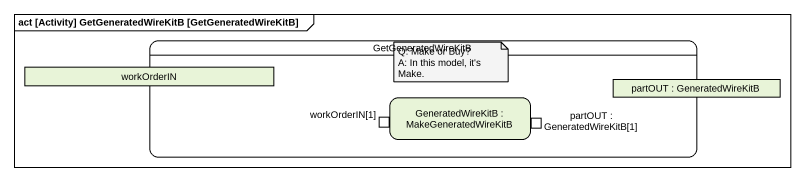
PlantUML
@startuml
mainframe act [Activity] GetGeneratedWireKitB [GetGeneratedWireKitB]
hide empty description
state GetGeneratedWireKitB {
  state workOrderIN <<object>>
  state "partOUT : GeneratedWireKitB" as partOUT <<object>>
  state "GeneratedWireKitB : MakeGeneratedWireKitB" as GeneratedWireKitB {
    state "workOrderIN[1]" as workOrderIN_1 <<inputPin>>
    state "partOUT : GeneratedWireKitB[1]" as partOUT_GeneratedWireKitB_1 <<outputPin>>
  }
}
note as N1
  Q: Make or Buy?
  A: In this model, it's Make.
end note
@enduml
